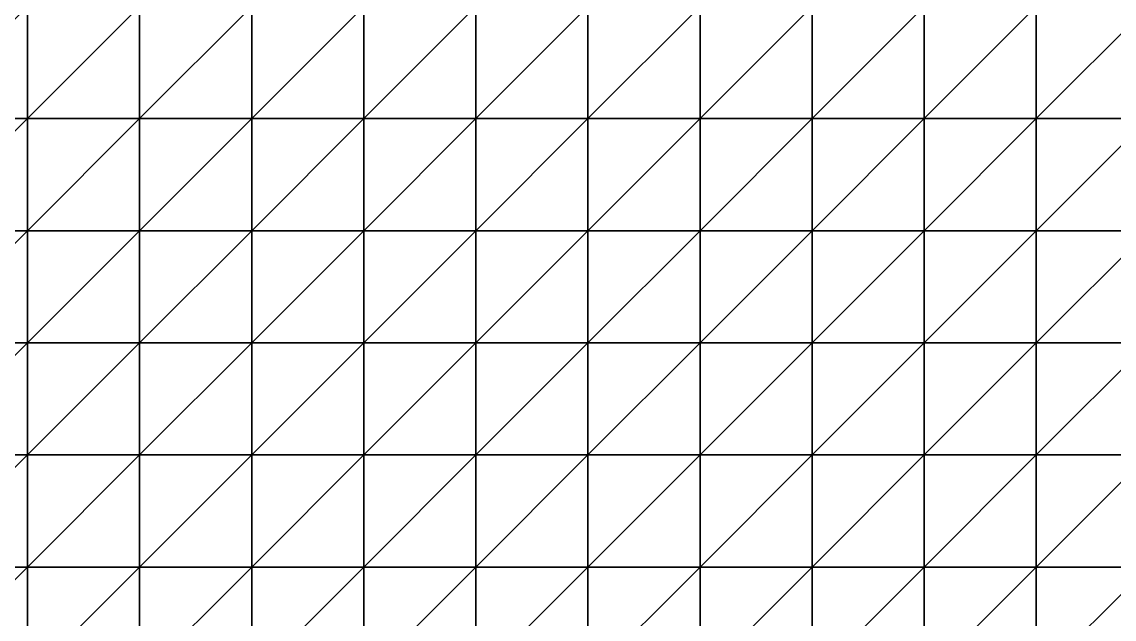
# Model space of a CAD drawing. Extents: x 292020 to 295740, y 4557680 to 4560040.
# Drawn here: x 293279 to 293473.9, y 4558850.7 to 4558957.3 of the extents above; entities that cross this region are included whole.
import ezdxf

# ---------------------------------------------------------------- set-up
doc = ezdxf.new("R2010")
doc.units = 0
doc.layers.add('RUN201_4_-_RUN201_NODOMAIN5_20X', color=7, linetype='CONTINUOUS')

msp = doc.modelspace()

# ---------------------------------------------------------------- linework, layer by layer
at = {"layer": 'RUN201_4_-_RUN201_NODOMAIN5_20X'}
for points in [[(293260, 4558960, 1820), (293260, 4558940, 1820), (293280, 4558960, 1820)], [(293280, 4558960, 1820), (293260, 4558940, 1820), (293280, 4558940, 1820)], [(293280, 4558960, 1900), (293260, 4558940, 1900), (293260, 4558960, 1900)], [(293280, 4558940, 1900), (293260, 4558940, 1900), (293280, 4558960, 1900)], [(293280, 4558960, 1800), (293280, 4558940, 1800), (293300, 4558960, 1800)], [(293300, 4558960, 1800), (293280, 4558940, 1800), (293300, 4558940, 1800)], [(293280, 4558960, 1800), (293280, 4558940, 1820), (293280, 4558940, 1800)], [(293280, 4558960, 1820), (293280, 4558940, 1820), (293280, 4558960, 1800)], [(293300, 4558960, 1900), (293280, 4558940, 1900), (293280, 4558960, 1900)], [(293300, 4558940, 1900), (293280, 4558940, 1900), (293300, 4558960, 1900)], [(293300, 4558960, 1780), (293300, 4558940, 1780), (293320, 4558960, 1780)], [(293320, 4558960, 1780), (293300, 4558940, 1780), (293320, 4558940, 1780)], [(293300, 4558960, 1780), (293300, 4558940, 1800), (293300, 4558940, 1780)], [(293300, 4558960, 1800), (293300, 4558940, 1800), (293300, 4558960, 1780)], [(293320, 4558960, 1900), (293300, 4558940, 1900), (293300, 4558960, 1900)], [(293320, 4558940, 1900), (293300, 4558940, 1900), (293320, 4558960, 1900)], [(293320, 4558960, 1760), (293320, 4558940, 1760), (293340, 4558960, 1760)], [(293340, 4558960, 1760), (293320, 4558940, 1760), (293340, 4558940, 1760)], [(293320, 4558960, 1760), (293320, 4558940, 1780), (293320, 4558940, 1760)], [(293320, 4558960, 1780), (293320, 4558940, 1780), (293320, 4558960, 1760)], [(293340, 4558960, 1900), (293320, 4558940, 1900), (293320, 4558960, 1900)], [(293340, 4558940, 1900), (293320, 4558940, 1900), (293340, 4558960, 1900)], [(293340, 4558960, 1760), (293340, 4558940, 1760), (293360, 4558960, 1760)], [(293360, 4558960, 1760), (293340, 4558940, 1760), (293360, 4558940, 1760)], [(293360, 4558960, 1900), (293340, 4558940, 1900), (293340, 4558960, 1900)], [(293360, 4558940, 1900), (293340, 4558940, 1900), (293360, 4558960, 1900)], [(293360, 4558960, 1740), (293360, 4558940, 1740), (293380, 4558960, 1740)], [(293380, 4558960, 1740), (293360, 4558940, 1740), (293380, 4558940, 1740)], [(293360, 4558960, 1740), (293360, 4558940, 1760), (293360, 4558940, 1740)], [(293360, 4558960, 1760), (293360, 4558940, 1760), (293360, 4558960, 1740)], [(293380, 4558960, 1900), (293360, 4558940, 1900), (293360, 4558960, 1900)], [(293380, 4558940, 1900), (293360, 4558940, 1900), (293380, 4558960, 1900)], [(293380, 4558960, 1720), (293380, 4558940, 1720), (293400, 4558960, 1720)], [(293400, 4558960, 1720), (293380, 4558940, 1720), (293400, 4558940, 1720)], [(293380, 4558960, 1720), (293380, 4558940, 1740), (293380, 4558940, 1720)], [(293380, 4558960, 1740), (293380, 4558940, 1740), (293380, 4558960, 1720)], [(293400, 4558960, 1900), (293380, 4558940, 1900), (293380, 4558960, 1900)], [(293400, 4558940, 1900), (293380, 4558940, 1900), (293400, 4558960, 1900)], [(293400, 4558960, 1720), (293400, 4558940, 1720), (293420, 4558960, 1720)], [(293420, 4558960, 1720), (293400, 4558940, 1720), (293420, 4558940, 1720)], [(293420, 4558960, 1900), (293400, 4558940, 1900), (293400, 4558960, 1900)], [(293420, 4558940, 1900), (293400, 4558940, 1900), (293420, 4558960, 1900)], [(293420, 4558960, 1720), (293420, 4558940, 1720), (293440, 4558960, 1720)], [(293440, 4558960, 1720), (293420, 4558940, 1720), (293440, 4558940, 1720)], [(293440, 4558960, 1900), (293420, 4558940, 1900), (293420, 4558960, 1900)], [(293440, 4558940, 1900), (293420, 4558940, 1900), (293440, 4558960, 1900)], [(293440, 4558960, 1720), (293440, 4558940, 1720), (293460, 4558960, 1720)], [(293460, 4558960, 1720), (293440, 4558940, 1720), (293460, 4558940, 1720)], [(293460, 4558960, 1920), (293440, 4558940, 1920), (293440, 4558960, 1920)], [(293460, 4558940, 1920), (293440, 4558940, 1920), (293460, 4558960, 1920)], [(293440, 4558960, 1900), (293440, 4558940, 1920), (293440, 4558940, 1900)], [(293440, 4558960, 1920), (293440, 4558940, 1920), (293440, 4558960, 1900)], [(293460, 4558960, 1720), (293460, 4558940, 1720), (293480, 4558960, 1720)], [(293480, 4558960, 1720), (293460, 4558940, 1720), (293480, 4558940, 1720)], [(293480, 4558960, 1920), (293460, 4558940, 1920), (293460, 4558960, 1920)], [(293480, 4558940, 1920), (293460, 4558940, 1920), (293480, 4558960, 1920)], [(293260, 4558940, 1820), (293260, 4558920, 1820), (293280, 4558940, 1820)], [(293280, 4558940, 1820), (293260, 4558920, 1820), (293280, 4558920, 1820)], [(293280, 4558940, 1900), (293260, 4558920, 1900), (293260, 4558940, 1900)], [(293280, 4558920, 1900), (293260, 4558920, 1900), (293280, 4558940, 1900)], [(293280, 4558940, 1800), (293280, 4558920, 1800), (293300, 4558940, 1800)], [(293300, 4558940, 1800), (293280, 4558920, 1800), (293300, 4558920, 1800)], [(293280, 4558940, 1800), (293280, 4558920, 1820), (293280, 4558920, 1800)], [(293280, 4558940, 1820), (293280, 4558920, 1820), (293280, 4558940, 1800)], [(293300, 4558940, 1900), (293280, 4558920, 1900), (293280, 4558940, 1900)], [(293300, 4558920, 1900), (293280, 4558920, 1900), (293300, 4558940, 1900)], [(293300, 4558940, 1780), (293300, 4558940, 1800), (293320, 4558940, 1780)], [(293320, 4558940, 1780), (293300, 4558940, 1800), (293320, 4558940, 1800)], [(293300, 4558940, 1800), (293300, 4558920, 1800), (293320, 4558940, 1800)], [(293320, 4558940, 1800), (293300, 4558920, 1800), (293320, 4558920, 1800)], [(293320, 4558940, 1900), (293300, 4558920, 1900), (293300, 4558940, 1900)], [(293320, 4558920, 1900), (293300, 4558920, 1900), (293320, 4558940, 1900)], [(293320, 4558940, 1760), (293320, 4558940, 1780), (293340, 4558940, 1760)], [(293340, 4558940, 1760), (293320, 4558940, 1780), (293340, 4558940, 1780)], [(293320, 4558940, 1780), (293320, 4558920, 1780), (293340, 4558940, 1780)], [(293340, 4558940, 1780), (293320, 4558920, 1780), (293340, 4558920, 1780)], [(293320, 4558940, 1780), (293320, 4558920, 1800), (293320, 4558920, 1780)], [(293320, 4558940, 1800), (293320, 4558920, 1800), (293320, 4558940, 1780)], [(293340, 4558940, 1900), (293320, 4558920, 1900), (293320, 4558940, 1900)], [(293340, 4558920, 1900), (293320, 4558920, 1900), (293340, 4558940, 1900)], [(293340, 4558940, 1760), (293340, 4558920, 1760), (293360, 4558940, 1760)], [(293360, 4558940, 1760), (293340, 4558920, 1760), (293360, 4558920, 1760)], [(293340, 4558940, 1760), (293340, 4558920, 1780), (293340, 4558920, 1760)], [(293340, 4558940, 1780), (293340, 4558920, 1780), (293340, 4558940, 1760)], [(293360, 4558940, 1900), (293340, 4558920, 1900), (293340, 4558940, 1900)], [(293360, 4558920, 1900), (293340, 4558920, 1900), (293360, 4558940, 1900)], [(293360, 4558940, 1740), (293360, 4558940, 1760), (293380, 4558940, 1740)], [(293380, 4558940, 1740), (293360, 4558940, 1760), (293380, 4558940, 1760)], [(293360, 4558940, 1760), (293360, 4558920, 1760), (293380, 4558940, 1760)], [(293380, 4558940, 1760), (293360, 4558920, 1760), (293380, 4558920, 1760)], [(293380, 4558940, 1900), (293360, 4558920, 1900), (293360, 4558940, 1900)], [(293380, 4558920, 1900), (293360, 4558920, 1900), (293380, 4558940, 1900)], [(293380, 4558940, 1720), (293380, 4558940, 1740), (293400, 4558940, 1720)], [(293400, 4558940, 1720), (293380, 4558940, 1740), (293400, 4558940, 1740)], [(293380, 4558940, 1740), (293380, 4558920, 1740), (293400, 4558940, 1740)], [(293400, 4558940, 1740), (293380, 4558920, 1740), (293400, 4558920, 1740)], [(293380, 4558940, 1740), (293380, 4558920, 1760), (293380, 4558920, 1740)], [(293380, 4558940, 1760), (293380, 4558920, 1760), (293380, 4558940, 1740)], [(293400, 4558940, 1900), (293380, 4558920, 1900), (293380, 4558940, 1900)], [(293400, 4558920, 1900), (293380, 4558920, 1900), (293400, 4558940, 1900)], [(293400, 4558940, 1720), (293400, 4558940, 1740), (293420, 4558940, 1720)], [(293420, 4558940, 1720), (293400, 4558940, 1740), (293420, 4558940, 1740)], [(293400, 4558940, 1740), (293400, 4558920, 1740), (293420, 4558940, 1740)], [(293420, 4558940, 1740), (293400, 4558920, 1740), (293420, 4558920, 1740)], [(293420, 4558940, 1900), (293400, 4558920, 1900), (293400, 4558940, 1900)], [(293420, 4558920, 1900), (293400, 4558920, 1900), (293420, 4558940, 1900)], [(293420, 4558940, 1720), (293420, 4558940, 1740), (293440, 4558940, 1720)], [(293440, 4558940, 1720), (293420, 4558940, 1740), (293440, 4558940, 1740)], [(293420, 4558940, 1740), (293420, 4558920, 1740), (293440, 4558940, 1740)], [(293440, 4558940, 1740), (293420, 4558920, 1740), (293440, 4558920, 1740)], [(293440, 4558940, 1900), (293420, 4558920, 1900), (293420, 4558940, 1900)], [(293440, 4558920, 1900), (293420, 4558920, 1900), (293440, 4558940, 1900)], [(293440, 4558940, 1720), (293440, 4558940, 1740), (293460, 4558940, 1720)], [(293460, 4558940, 1720), (293440, 4558940, 1740), (293460, 4558940, 1740)], [(293440, 4558940, 1740), (293440, 4558920, 1740), (293460, 4558940, 1740)], [(293460, 4558940, 1740), (293440, 4558920, 1740), (293460, 4558920, 1740)], [(293460, 4558940, 1920), (293440, 4558920, 1920), (293440, 4558940, 1920)], [(293460, 4558920, 1920), (293440, 4558920, 1920), (293460, 4558940, 1920)], [(293440, 4558940, 1900), (293440, 4558920, 1920), (293440, 4558920, 1900)], [(293440, 4558940, 1920), (293440, 4558920, 1920), (293440, 4558940, 1900)], [(293460, 4558940, 1720), (293460, 4558940, 1740), (293480, 4558940, 1720)], [(293480, 4558940, 1720), (293460, 4558940, 1740), (293480, 4558940, 1740)], [(293460, 4558940, 1740), (293460, 4558920, 1740), (293480, 4558940, 1740)], [(293480, 4558940, 1740), (293460, 4558920, 1740), (293480, 4558920, 1740)], [(293480, 4558940, 1920), (293460, 4558920, 1920), (293460, 4558940, 1920)], [(293480, 4558920, 1920), (293460, 4558920, 1920), (293480, 4558940, 1920)], [(293260, 4558920, 1820), (293260, 4558920, 1840), (293280, 4558920, 1820)], [(293280, 4558920, 1820), (293260, 4558920, 1840), (293280, 4558920, 1840)], [(293260, 4558920, 1840), (293260, 4558900, 1840), (293280, 4558920, 1840)], [(293280, 4558920, 1840), (293260, 4558900, 1840), (293280, 4558900, 1840)], [(293280, 4558920, 1900), (293260, 4558900, 1900), (293260, 4558920, 1900)], [(293280, 4558900, 1900), (293260, 4558900, 1900), (293280, 4558920, 1900)], [(293280, 4558920, 1800), (293280, 4558920, 1820), (293300, 4558920, 1800)], [(293300, 4558920, 1800), (293280, 4558920, 1820), (293300, 4558920, 1820)], [(293280, 4558920, 1820), (293280, 4558900, 1820), (293300, 4558920, 1820)], [(293300, 4558920, 1820), (293280, 4558900, 1820), (293300, 4558900, 1820)], [(293280, 4558920, 1820), (293280, 4558900, 1840), (293280, 4558900, 1820)], [(293280, 4558920, 1840), (293280, 4558900, 1840), (293280, 4558920, 1820)], [(293300, 4558920, 1900), (293280, 4558900, 1900), (293280, 4558920, 1900)], [(293300, 4558900, 1900), (293280, 4558900, 1900), (293300, 4558920, 1900)], [(293300, 4558920, 1800), (293300, 4558900, 1800), (293320, 4558920, 1800)], [(293320, 4558920, 1800), (293300, 4558900, 1800), (293320, 4558900, 1800)], [(293300, 4558920, 1800), (293300, 4558900, 1820), (293300, 4558900, 1800)], [(293300, 4558920, 1820), (293300, 4558900, 1820), (293300, 4558920, 1800)], [(293320, 4558920, 1900), (293300, 4558900, 1900), (293300, 4558920, 1900)], [(293320, 4558900, 1900), (293300, 4558900, 1900), (293320, 4558920, 1900)], [(293320, 4558920, 1780), (293320, 4558920, 1800), (293340, 4558920, 1780)], [(293340, 4558920, 1780), (293320, 4558920, 1800), (293340, 4558920, 1800)], [(293320, 4558920, 1800), (293320, 4558900, 1800), (293340, 4558920, 1800)], [(293340, 4558920, 1800), (293320, 4558900, 1800), (293340, 4558900, 1800)], [(293340, 4558920, 1900), (293320, 4558900, 1900), (293320, 4558920, 1900)], [(293340, 4558900, 1900), (293320, 4558900, 1900), (293340, 4558920, 1900)], [(293340, 4558920, 1760), (293340, 4558920, 1780), (293360, 4558920, 1760)], [(293360, 4558920, 1760), (293340, 4558920, 1780), (293360, 4558920, 1780)], [(293340, 4558920, 1780), (293340, 4558900, 1780), (293360, 4558920, 1780)], [(293360, 4558920, 1780), (293340, 4558900, 1780), (293360, 4558900, 1780)], [(293340, 4558920, 1780), (293340, 4558900, 1800), (293340, 4558900, 1780)], [(293340, 4558920, 1800), (293340, 4558900, 1800), (293340, 4558920, 1780)], [(293360, 4558920, 1900), (293340, 4558900, 1900), (293340, 4558920, 1900)], [(293360, 4558900, 1900), (293340, 4558900, 1900), (293360, 4558920, 1900)], [(293360, 4558920, 1760), (293360, 4558920, 1780), (293380, 4558920, 1760)], [(293380, 4558920, 1760), (293360, 4558920, 1780), (293380, 4558920, 1780)], [(293360, 4558920, 1780), (293360, 4558900, 1780), (293380, 4558920, 1780)], [(293380, 4558920, 1780), (293360, 4558900, 1780), (293380, 4558900, 1780)], [(293380, 4558920, 1900), (293360, 4558900, 1900), (293360, 4558920, 1900)], [(293380, 4558900, 1900), (293360, 4558900, 1900), (293380, 4558920, 1900)], [(293380, 4558920, 1740), (293380, 4558920, 1760), (293400, 4558920, 1740)], [(293400, 4558920, 1740), (293380, 4558920, 1760), (293400, 4558920, 1760)], [(293380, 4558920, 1760), (293380, 4558900, 1760), (293400, 4558920, 1760)], [(293400, 4558920, 1760), (293380, 4558900, 1760), (293400, 4558900, 1760)], [(293380, 4558920, 1760), (293380, 4558900, 1780), (293380, 4558900, 1760)], [(293380, 4558920, 1780), (293380, 4558900, 1780), (293380, 4558920, 1760)], [(293400, 4558920, 1900), (293380, 4558900, 1900), (293380, 4558920, 1900)], [(293400, 4558900, 1900), (293380, 4558900, 1900), (293400, 4558920, 1900)], [(293400, 4558920, 1740), (293400, 4558920, 1760), (293420, 4558920, 1740)], [(293420, 4558920, 1740), (293400, 4558920, 1760), (293420, 4558920, 1760)], [(293400, 4558920, 1760), (293400, 4558900, 1760), (293420, 4558920, 1760)], [(293420, 4558920, 1760), (293400, 4558900, 1760), (293420, 4558900, 1760)], [(293420, 4558920, 1900), (293400, 4558900, 1900), (293400, 4558920, 1900)], [(293420, 4558900, 1900), (293400, 4558900, 1900), (293420, 4558920, 1900)], [(293420, 4558920, 1740), (293420, 4558920, 1760), (293440, 4558920, 1740)], [(293440, 4558920, 1740), (293420, 4558920, 1760), (293440, 4558920, 1760)], [(293420, 4558920, 1760), (293420, 4558900, 1760), (293440, 4558920, 1760)], [(293440, 4558920, 1760), (293420, 4558900, 1760), (293440, 4558900, 1760)], [(293440, 4558920, 1920), (293420, 4558900, 1920), (293420, 4558920, 1920)], [(293440, 4558900, 1920), (293420, 4558900, 1920), (293440, 4558920, 1920)], [(293440, 4558920, 1900), (293420, 4558920, 1920), (293420, 4558920, 1900)], [(293440, 4558920, 1920), (293420, 4558920, 1920), (293440, 4558920, 1900)], [(293420, 4558920, 1900), (293420, 4558900, 1920), (293420, 4558900, 1900)], [(293420, 4558920, 1920), (293420, 4558900, 1920), (293420, 4558920, 1900)], [(293440, 4558920, 1740), (293440, 4558920, 1760), (293460, 4558920, 1740)], [(293460, 4558920, 1740), (293440, 4558920, 1760), (293460, 4558920, 1760)], [(293440, 4558920, 1760), (293440, 4558900, 1760), (293460, 4558920, 1760)], [(293460, 4558920, 1760), (293440, 4558900, 1760), (293460, 4558900, 1760)], [(293460, 4558920, 1920), (293440, 4558900, 1920), (293440, 4558920, 1920)], [(293460, 4558900, 1920), (293440, 4558900, 1920), (293460, 4558920, 1920)], [(293460, 4558920, 1740), (293460, 4558920, 1760), (293480, 4558920, 1740)], [(293480, 4558920, 1740), (293460, 4558920, 1760), (293480, 4558920, 1760)], [(293460, 4558920, 1760), (293460, 4558900, 1760), (293480, 4558920, 1760)], [(293480, 4558920, 1760), (293460, 4558900, 1760), (293480, 4558900, 1760)], [(293480, 4558920, 1920), (293460, 4558900, 1920), (293460, 4558920, 1920)], [(293480, 4558900, 1920), (293460, 4558900, 1920), (293480, 4558920, 1920)], [(293260, 4558900, 1840), (293260, 4558900, 1860), (293280, 4558900, 1840)], [(293280, 4558900, 1840), (293260, 4558900, 1860), (293280, 4558900, 1860)], [(293260, 4558900, 1860), (293260, 4558880, 1860), (293280, 4558900, 1860)], [(293280, 4558900, 1860), (293260, 4558880, 1860), (293280, 4558880, 1860)], [(293280, 4558900, 1900), (293260, 4558880, 1900), (293260, 4558900, 1900)], [(293280, 4558880, 1900), (293260, 4558880, 1900), (293280, 4558900, 1900)], [(293280, 4558900, 1820), (293280, 4558900, 1840), (293300, 4558900, 1820)], [(293300, 4558900, 1820), (293280, 4558900, 1840), (293300, 4558900, 1840)], [(293280, 4558900, 1840), (293280, 4558880, 1840), (293300, 4558900, 1840)], [(293300, 4558900, 1840), (293280, 4558880, 1840), (293300, 4558880, 1840)], [(293280, 4558900, 1840), (293280, 4558880, 1860), (293280, 4558880, 1840)], [(293280, 4558900, 1860), (293280, 4558880, 1860), (293280, 4558900, 1840)], [(293300, 4558900, 1900), (293280, 4558880, 1900), (293280, 4558900, 1900)], [(293300, 4558880, 1900), (293280, 4558880, 1900), (293300, 4558900, 1900)], [(293300, 4558900, 1800), (293300, 4558900, 1820), (293320, 4558900, 1800)], [(293320, 4558900, 1800), (293300, 4558900, 1820), (293320, 4558900, 1820)], [(293300, 4558900, 1820), (293300, 4558880, 1820), (293320, 4558900, 1820)], [(293320, 4558900, 1820), (293300, 4558880, 1820), (293320, 4558880, 1820)], [(293300, 4558900, 1820), (293300, 4558880, 1840), (293300, 4558880, 1820)], [(293300, 4558900, 1840), (293300, 4558880, 1840), (293300, 4558900, 1820)], [(293320, 4558900, 1900), (293300, 4558880, 1900), (293300, 4558900, 1900)], [(293320, 4558880, 1900), (293300, 4558880, 1900), (293320, 4558900, 1900)], [(293320, 4558900, 1800), (293320, 4558880, 1800), (293340, 4558900, 1800)], [(293340, 4558900, 1800), (293320, 4558880, 1800), (293340, 4558880, 1800)], [(293320, 4558900, 1800), (293320, 4558880, 1820), (293320, 4558880, 1800)], [(293320, 4558900, 1820), (293320, 4558880, 1820), (293320, 4558900, 1800)], [(293340, 4558900, 1900), (293320, 4558880, 1900), (293320, 4558900, 1900)], [(293340, 4558880, 1900), (293320, 4558880, 1900), (293340, 4558900, 1900)], [(293340, 4558900, 1780), (293340, 4558900, 1800), (293360, 4558900, 1780)], [(293360, 4558900, 1780), (293340, 4558900, 1800), (293360, 4558900, 1800)], [(293340, 4558900, 1800), (293340, 4558880, 1800), (293360, 4558900, 1800)], [(293360, 4558900, 1800), (293340, 4558880, 1800), (293360, 4558880, 1800)], [(293360, 4558900, 1900), (293340, 4558880, 1900), (293340, 4558900, 1900)], [(293360, 4558880, 1900), (293340, 4558880, 1900), (293360, 4558900, 1900)], [(293360, 4558900, 1780), (293360, 4558900, 1800), (293380, 4558900, 1780)], [(293380, 4558900, 1780), (293360, 4558900, 1800), (293380, 4558900, 1800)], [(293360, 4558900, 1800), (293360, 4558880, 1800), (293380, 4558900, 1800)], [(293380, 4558900, 1800), (293360, 4558880, 1800), (293380, 4558880, 1800)], [(293380, 4558900, 1900), (293360, 4558880, 1900), (293360, 4558900, 1900)], [(293380, 4558880, 1900), (293360, 4558880, 1900), (293380, 4558900, 1900)], [(293380, 4558900, 1760), (293380, 4558900, 1780), (293400, 4558900, 1760)], [(293400, 4558900, 1760), (293380, 4558900, 1780), (293400, 4558900, 1780)], [(293380, 4558900, 1780), (293380, 4558880, 1780), (293400, 4558900, 1780)], [(293400, 4558900, 1780), (293380, 4558880, 1780), (293400, 4558880, 1780)], [(293380, 4558900, 1780), (293380, 4558880, 1800), (293380, 4558880, 1780)], [(293380, 4558900, 1800), (293380, 4558880, 1800), (293380, 4558900, 1780)], [(293400, 4558900, 1900), (293380, 4558880, 1900), (293380, 4558900, 1900)], [(293400, 4558880, 1900), (293380, 4558880, 1900), (293400, 4558900, 1900)], [(293400, 4558900, 1760), (293400, 4558900, 1780), (293420, 4558900, 1760)], [(293420, 4558900, 1760), (293400, 4558900, 1780), (293420, 4558900, 1780)], [(293400, 4558900, 1780), (293400, 4558880, 1780), (293420, 4558900, 1780)], [(293420, 4558900, 1780), (293400, 4558880, 1780), (293420, 4558880, 1780)], [(293420, 4558900, 1900), (293400, 4558880, 1900), (293400, 4558900, 1900)], [(293420, 4558880, 1900), (293400, 4558880, 1900), (293420, 4558900, 1900)], [(293420, 4558900, 1760), (293420, 4558900, 1780), (293440, 4558900, 1760)], [(293440, 4558900, 1760), (293420, 4558900, 1780), (293440, 4558900, 1780)], [(293420, 4558900, 1780), (293420, 4558880, 1780), (293440, 4558900, 1780)], [(293440, 4558900, 1780), (293420, 4558880, 1780), (293440, 4558880, 1780)], [(293440, 4558900, 1920), (293420, 4558880, 1920), (293420, 4558900, 1920)], [(293440, 4558880, 1920), (293420, 4558880, 1920), (293440, 4558900, 1920)], [(293420, 4558900, 1900), (293420, 4558880, 1920), (293420, 4558880, 1900)], [(293420, 4558900, 1920), (293420, 4558880, 1920), (293420, 4558900, 1900)], [(293440, 4558900, 1760), (293440, 4558900, 1780), (293460, 4558900, 1760)], [(293460, 4558900, 1760), (293440, 4558900, 1780), (293460, 4558900, 1780)], [(293440, 4558900, 1780), (293440, 4558880, 1780), (293460, 4558900, 1780)], [(293460, 4558900, 1780), (293440, 4558880, 1780), (293460, 4558880, 1780)], [(293460, 4558900, 1920), (293440, 4558880, 1920), (293440, 4558900, 1920)], [(293460, 4558880, 1920), (293440, 4558880, 1920), (293460, 4558900, 1920)], [(293460, 4558900, 1760), (293460, 4558900, 1780), (293480, 4558900, 1760)], [(293480, 4558900, 1760), (293460, 4558900, 1780), (293480, 4558900, 1780)], [(293460, 4558900, 1780), (293460, 4558880, 1780), (293480, 4558900, 1780)], [(293480, 4558900, 1780), (293460, 4558880, 1780), (293480, 4558880, 1780)], [(293480, 4558900, 1920), (293460, 4558880, 1920), (293460, 4558900, 1920)], [(293480, 4558880, 1920), (293460, 4558880, 1920), (293480, 4558900, 1920)], [(293260, 4558880, 1860), (293260, 4558860, 1860), (293280, 4558880, 1860)], [(293280, 4558880, 1860), (293260, 4558860, 1860), (293280, 4558860, 1860)], [(293280, 4558880, 1900), (293260, 4558860, 1900), (293260, 4558880, 1900)], [(293280, 4558860, 1900), (293260, 4558860, 1900), (293280, 4558880, 1900)], [(293280, 4558880, 1840), (293280, 4558880, 1860), (293300, 4558880, 1840)], [(293300, 4558880, 1840), (293280, 4558880, 1860), (293300, 4558880, 1860)], [(293280, 4558880, 1860), (293280, 4558860, 1860), (293300, 4558880, 1860)], [(293300, 4558880, 1860), (293280, 4558860, 1860), (293300, 4558860, 1860)], [(293300, 4558880, 1900), (293280, 4558860, 1900), (293280, 4558880, 1900)], [(293300, 4558860, 1900), (293280, 4558860, 1900), (293300, 4558880, 1900)], [(293300, 4558880, 1820), (293300, 4558880, 1840), (293320, 4558880, 1820)], [(293320, 4558880, 1820), (293300, 4558880, 1840), (293320, 4558880, 1840)], [(293300, 4558880, 1840), (293300, 4558860, 1840), (293320, 4558880, 1840)], [(293320, 4558880, 1840), (293300, 4558860, 1840), (293320, 4558860, 1840)], [(293300, 4558880, 1840), (293300, 4558860, 1860), (293300, 4558860, 1840)], [(293300, 4558880, 1860), (293300, 4558860, 1860), (293300, 4558880, 1840)], [(293320, 4558880, 1900), (293300, 4558860, 1900), (293300, 4558880, 1900)], [(293320, 4558860, 1900), (293300, 4558860, 1900), (293320, 4558880, 1900)], [(293320, 4558880, 1800), (293320, 4558880, 1820), (293340, 4558880, 1800)], [(293340, 4558880, 1800), (293320, 4558880, 1820), (293340, 4558880, 1820)], [(293320, 4558880, 1820), (293320, 4558860, 1820), (293340, 4558880, 1820)], [(293340, 4558880, 1820), (293320, 4558860, 1820), (293340, 4558860, 1820)], [(293320, 4558880, 1820), (293320, 4558860, 1840), (293320, 4558860, 1820)], [(293320, 4558880, 1840), (293320, 4558860, 1840), (293320, 4558880, 1820)], [(293340, 4558880, 1900), (293320, 4558860, 1900), (293320, 4558880, 1900)], [(293340, 4558860, 1900), (293320, 4558860, 1900), (293340, 4558880, 1900)], [(293340, 4558880, 1800), (293340, 4558880, 1820), (293360, 4558880, 1800)], [(293360, 4558880, 1800), (293340, 4558880, 1820), (293360, 4558880, 1820)], [(293340, 4558880, 1820), (293340, 4558860, 1820), (293360, 4558880, 1820)], [(293360, 4558880, 1820), (293340, 4558860, 1820), (293360, 4558860, 1820)], [(293360, 4558880, 1900), (293340, 4558860, 1900), (293340, 4558880, 1900)], [(293360, 4558860, 1900), (293340, 4558860, 1900), (293360, 4558880, 1900)], [(293360, 4558880, 1800), (293360, 4558880, 1820), (293380, 4558880, 1800)], [(293380, 4558880, 1800), (293360, 4558880, 1820), (293380, 4558880, 1820)], [(293360, 4558880, 1820), (293360, 4558860, 1820), (293380, 4558880, 1820)], [(293380, 4558880, 1820), (293360, 4558860, 1820), (293380, 4558860, 1820)], [(293380, 4558880, 1900), (293360, 4558860, 1900), (293360, 4558880, 1900)], [(293380, 4558860, 1900), (293360, 4558860, 1900), (293380, 4558880, 1900)], [(293380, 4558880, 1780), (293380, 4558880, 1800), (293400, 4558880, 1780)], [(293400, 4558880, 1780), (293380, 4558880, 1800), (293400, 4558880, 1800)], [(293380, 4558880, 1800), (293380, 4558860, 1800), (293400, 4558880, 1800)], [(293400, 4558880, 1800), (293380, 4558860, 1800), (293400, 4558860, 1800)], [(293380, 4558880, 1800), (293380, 4558860, 1820), (293380, 4558860, 1800)], [(293380, 4558880, 1820), (293380, 4558860, 1820), (293380, 4558880, 1800)], [(293400, 4558880, 1900), (293380, 4558860, 1900), (293380, 4558880, 1900)], [(293400, 4558860, 1900), (293380, 4558860, 1900), (293400, 4558880, 1900)], [(293400, 4558880, 1780), (293400, 4558880, 1800), (293420, 4558880, 1780)], [(293420, 4558880, 1780), (293400, 4558880, 1800), (293420, 4558880, 1800)], [(293400, 4558880, 1800), (293400, 4558860, 1800), (293420, 4558880, 1800)], [(293420, 4558880, 1800), (293400, 4558860, 1800), (293420, 4558860, 1800)], [(293420, 4558880, 1920), (293400, 4558860, 1920), (293400, 4558880, 1920)], [(293420, 4558860, 1920), (293400, 4558860, 1920), (293420, 4558880, 1920)], [(293420, 4558880, 1900), (293400, 4558880, 1920), (293400, 4558880, 1900)], [(293420, 4558880, 1920), (293400, 4558880, 1920), (293420, 4558880, 1900)], [(293400, 4558880, 1900), (293400, 4558860, 1920), (293400, 4558860, 1900)], [(293400, 4558880, 1920), (293400, 4558860, 1920), (293400, 4558880, 1900)], [(293420, 4558880, 1780), (293420, 4558880, 1800), (293440, 4558880, 1780)], [(293440, 4558880, 1780), (293420, 4558880, 1800), (293440, 4558880, 1800)], [(293420, 4558880, 1800), (293420, 4558860, 1800), (293440, 4558880, 1800)], [(293440, 4558880, 1800), (293420, 4558860, 1800), (293440, 4558860, 1800)], [(293440, 4558880, 1920), (293420, 4558860, 1920), (293420, 4558880, 1920)], [(293440, 4558860, 1920), (293420, 4558860, 1920), (293440, 4558880, 1920)], [(293440, 4558880, 1780), (293440, 4558880, 1800), (293460, 4558880, 1780)], [(293460, 4558880, 1780), (293440, 4558880, 1800), (293460, 4558880, 1800)], [(293440, 4558880, 1800), (293440, 4558860, 1800), (293460, 4558880, 1800)], [(293460, 4558880, 1800), (293440, 4558860, 1800), (293460, 4558860, 1800)], [(293460, 4558880, 1920), (293440, 4558860, 1920), (293440, 4558880, 1920)], [(293460, 4558860, 1920), (293440, 4558860, 1920), (293460, 4558880, 1920)], [(293460, 4558880, 1780), (293460, 4558880, 1800), (293480, 4558880, 1780)], [(293480, 4558880, 1780), (293460, 4558880, 1800), (293480, 4558880, 1800)], [(293460, 4558880, 1800), (293460, 4558860, 1800), (293480, 4558880, 1800)], [(293480, 4558880, 1800), (293460, 4558860, 1800), (293480, 4558860, 1800)], [(293480, 4558880, 1920), (293460, 4558860, 1920), (293460, 4558880, 1920)], [(293480, 4558860, 1920), (293460, 4558860, 1920), (293480, 4558880, 1920)], [(293260, 4558860, 1860), (293260, 4558840, 1860), (293280, 4558860, 1860)], [(293280, 4558860, 1860), (293260, 4558840, 1860), (293280, 4558840, 1860)], [(293280, 4558860, 1900), (293260, 4558840, 1900), (293260, 4558860, 1900)], [(293280, 4558840, 1900), (293260, 4558840, 1900), (293280, 4558860, 1900)], [(293280, 4558860, 1840), (293280, 4558840, 1840), (293300, 4558860, 1840)], [(293300, 4558860, 1840), (293280, 4558840, 1840), (293300, 4558840, 1840)], [(293300, 4558860, 1840), (293280, 4558860, 1860), (293280, 4558860, 1840)], [(293300, 4558860, 1860), (293280, 4558860, 1860), (293300, 4558860, 1840)], [(293280, 4558860, 1840), (293280, 4558840, 1860), (293280, 4558840, 1840)], [(293280, 4558860, 1860), (293280, 4558840, 1860), (293280, 4558860, 1840)], [(293300, 4558860, 1900), (293280, 4558840, 1900), (293280, 4558860, 1900)], [(293300, 4558840, 1900), (293280, 4558840, 1900), (293300, 4558860, 1900)], [(293300, 4558860, 1820), (293300, 4558840, 1820), (293320, 4558860, 1820)], [(293320, 4558860, 1820), (293300, 4558840, 1820), (293320, 4558840, 1820)], [(293320, 4558860, 1820), (293300, 4558860, 1840), (293300, 4558860, 1820)], [(293320, 4558860, 1840), (293300, 4558860, 1840), (293320, 4558860, 1820)], [(293300, 4558860, 1820), (293300, 4558840, 1840), (293300, 4558840, 1820)], [(293300, 4558860, 1840), (293300, 4558840, 1840), (293300, 4558860, 1820)], [(293320, 4558860, 1900), (293300, 4558840, 1900), (293300, 4558860, 1900)], [(293320, 4558840, 1900), (293300, 4558840, 1900), (293320, 4558860, 1900)], [(293320, 4558860, 1800), (293320, 4558840, 1800), (293340, 4558860, 1800)], [(293340, 4558860, 1800), (293320, 4558840, 1800), (293340, 4558840, 1800)], [(293340, 4558860, 1800), (293320, 4558860, 1820), (293320, 4558860, 1800)], [(293340, 4558860, 1820), (293320, 4558860, 1820), (293340, 4558860, 1800)], [(293320, 4558860, 1800), (293320, 4558840, 1820), (293320, 4558840, 1800)], [(293320, 4558860, 1820), (293320, 4558840, 1820), (293320, 4558860, 1800)], [(293340, 4558860, 1900), (293320, 4558840, 1900), (293320, 4558860, 1900)], [(293340, 4558840, 1900), (293320, 4558840, 1900), (293340, 4558860, 1900)], [(293340, 4558860, 1800), (293340, 4558840, 1800), (293360, 4558860, 1800)], [(293360, 4558860, 1800), (293340, 4558840, 1800), (293360, 4558840, 1800)], [(293360, 4558860, 1800), (293340, 4558860, 1820), (293340, 4558860, 1800)], [(293360, 4558860, 1820), (293340, 4558860, 1820), (293360, 4558860, 1800)], [(293360, 4558860, 1900), (293340, 4558840, 1900), (293340, 4558860, 1900)], [(293360, 4558840, 1900), (293340, 4558840, 1900), (293360, 4558860, 1900)], [(293360, 4558860, 1800), (293360, 4558840, 1800), (293380, 4558860, 1800)], [(293380, 4558860, 1800), (293360, 4558840, 1800), (293380, 4558840, 1800)], [(293380, 4558860, 1800), (293360, 4558860, 1820), (293360, 4558860, 1800)], [(293380, 4558860, 1820), (293360, 4558860, 1820), (293380, 4558860, 1800)], [(293380, 4558860, 1920), (293360, 4558840, 1920), (293360, 4558860, 1920)], [(293380, 4558840, 1920), (293360, 4558840, 1920), (293380, 4558860, 1920)], [(293380, 4558860, 1900), (293360, 4558860, 1920), (293360, 4558860, 1900)], [(293380, 4558860, 1920), (293360, 4558860, 1920), (293380, 4558860, 1900)], [(293360, 4558860, 1900), (293360, 4558840, 1920), (293360, 4558840, 1900)], [(293360, 4558860, 1920), (293360, 4558840, 1920), (293360, 4558860, 1900)], [(293380, 4558860, 1800), (293380, 4558840, 1800), (293400, 4558860, 1800)], [(293400, 4558860, 1800), (293380, 4558840, 1800), (293400, 4558840, 1800)], [(293400, 4558860, 1920), (293380, 4558840, 1920), (293380, 4558860, 1920)], [(293400, 4558840, 1920), (293380, 4558840, 1920), (293400, 4558860, 1920)], [(293400, 4558860, 1900), (293380, 4558860, 1920), (293380, 4558860, 1900)], [(293400, 4558860, 1920), (293380, 4558860, 1920), (293400, 4558860, 1900)], [(293400, 4558860, 1800), (293400, 4558840, 1800), (293420, 4558860, 1800)], [(293420, 4558860, 1800), (293400, 4558840, 1800), (293420, 4558840, 1800)], [(293420, 4558860, 1920), (293400, 4558840, 1920), (293400, 4558860, 1920)], [(293420, 4558840, 1920), (293400, 4558840, 1920), (293420, 4558860, 1920)], [(293420, 4558860, 1800), (293420, 4558840, 1800), (293440, 4558860, 1800)], [(293440, 4558860, 1800), (293420, 4558840, 1800), (293440, 4558840, 1800)], [(293440, 4558860, 1920), (293420, 4558840, 1920), (293420, 4558860, 1920)], [(293440, 4558840, 1920), (293420, 4558840, 1920), (293440, 4558860, 1920)], [(293440, 4558860, 1800), (293440, 4558840, 1800), (293460, 4558860, 1800)], [(293460, 4558860, 1800), (293440, 4558840, 1800), (293460, 4558840, 1800)], [(293460, 4558860, 1920), (293440, 4558840, 1920), (293440, 4558860, 1920)], [(293460, 4558840, 1920), (293440, 4558840, 1920), (293460, 4558860, 1920)], [(293460, 4558860, 1800), (293460, 4558840, 1800), (293480, 4558860, 1800)], [(293480, 4558860, 1800), (293460, 4558840, 1800), (293480, 4558840, 1800)], [(293480, 4558860, 1920), (293460, 4558840, 1920), (293460, 4558860, 1920)], [(293480, 4558840, 1920), (293460, 4558840, 1920), (293480, 4558860, 1920)]]:
    msp.add_3dface(points, dxfattribs=at)

doc.saveas('drawing.dxf')
